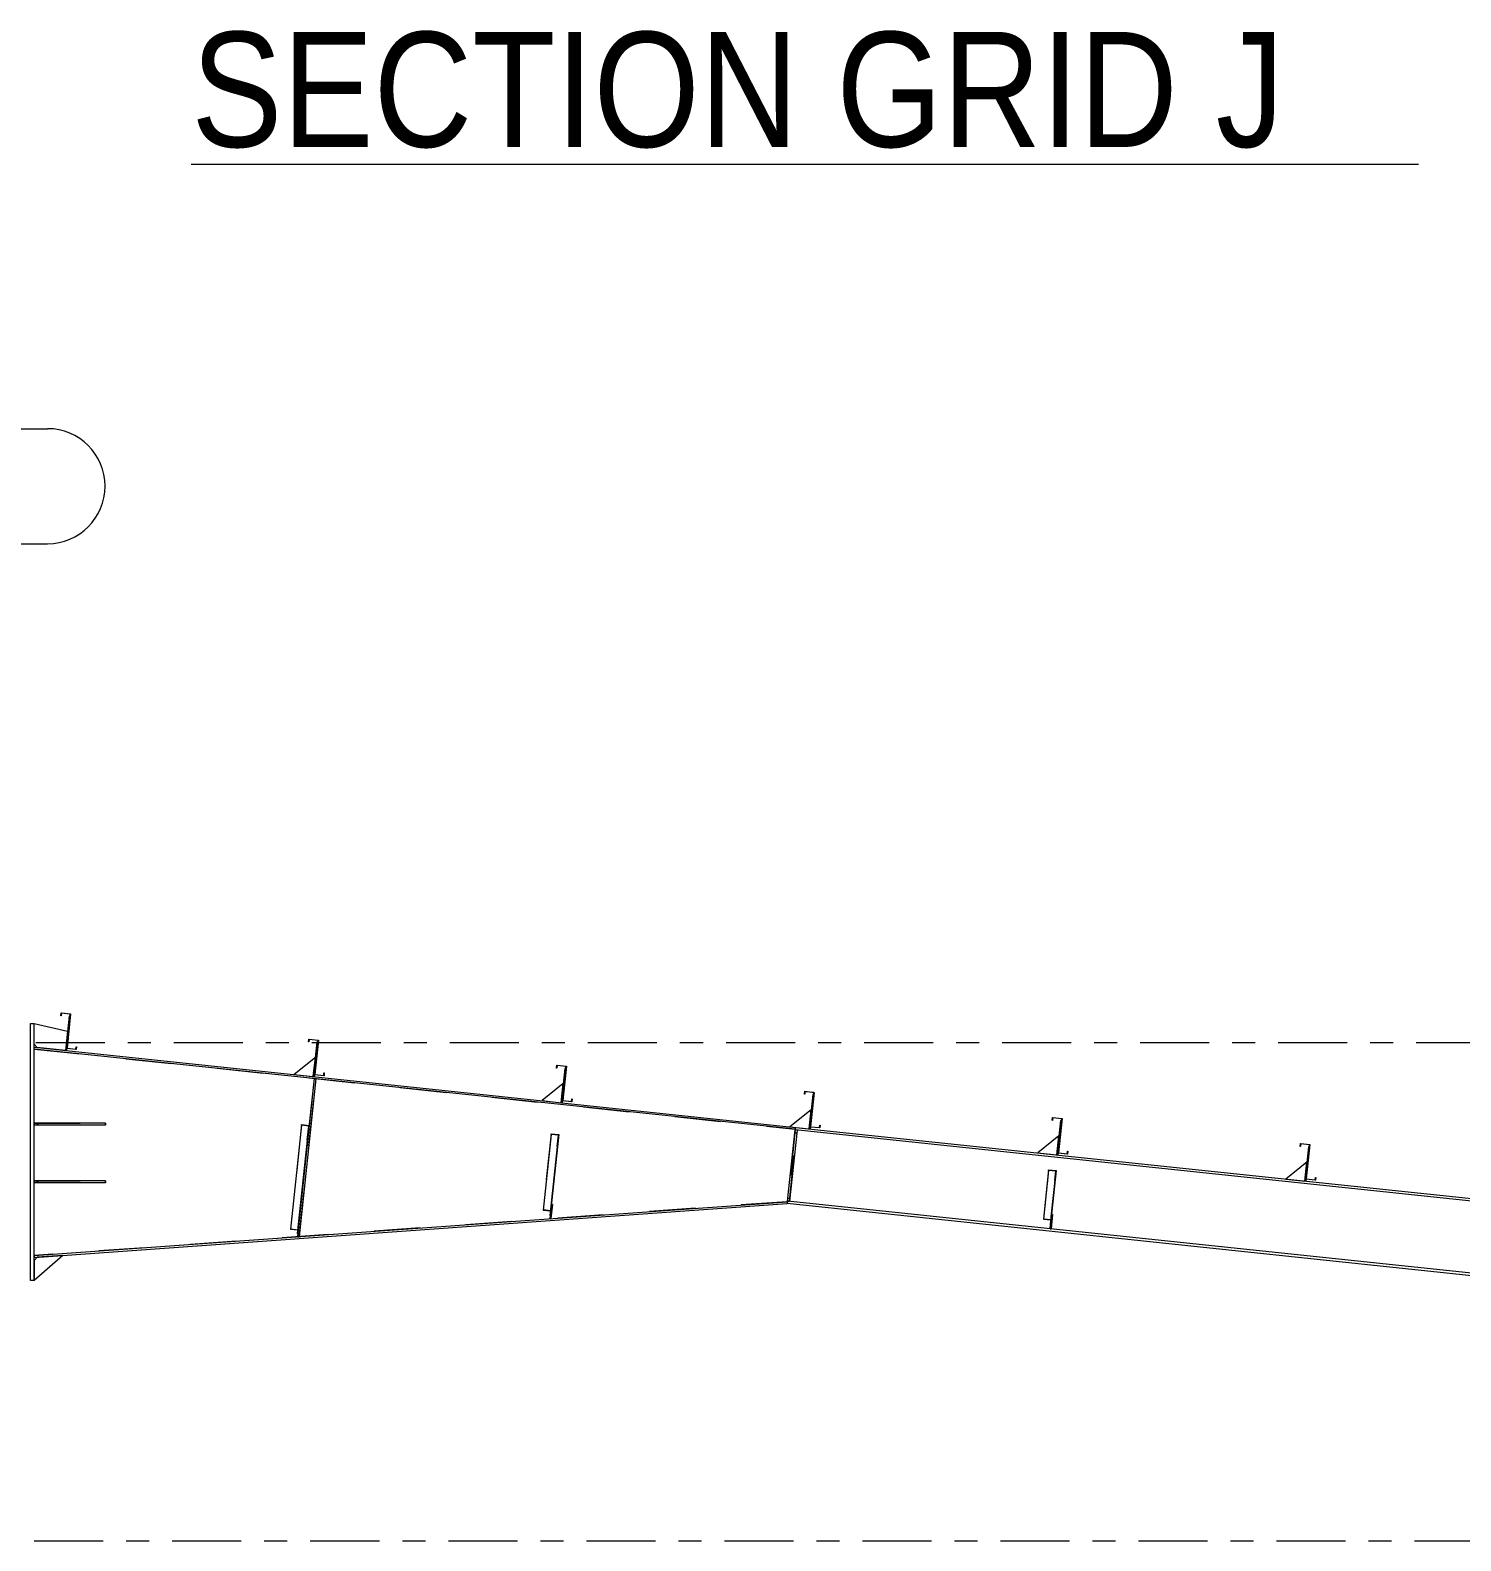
# Model space of a CAD drawing. Header units: millimetres. Extents: x -49 to 773, y -82 to 492.
# Drawn here: x 223.8 to 286, y 256.4 to 322 of the extents above; entities that cross this region are included whole.
import ezdxf

# ---------------------------------------------------------------- set-up
doc = ezdxf.new("R2010")
doc.units = ezdxf.units.MM
for name, pattern in [('XKITLINE00', [0]), ('XKITLINE02', [4, 2, -2]), ('XKITLINE03', [6, 3, -1, 1, -1])]:
    doc.linetypes.add(name, pattern=pattern)
for name, color, linetype, lineweight in [('OtherObjectType', 7, 'Continuous', 0), ('Part', 2, 'Continuous', 0), ('S-grid', 1, 'Continuous', 0)]:
    doc.layers.add(name, color=color, linetype=linetype, lineweight=lineweight)
doc.styles.add('ARIAL', font='ARIAL.TTF')

# ---------------------------------------------------------------- blocks, each defined once
blk = doc.blocks.new('*A156')
at = {"layer": 'Part'}
blk.add_hatch(color=3, dxfattribs=at).paths.add_polyline_path([(258.129, 274.316), (258.14, 274.426), (258.155, 274.424), (258.142, 274.3), (257.728, 274.343), (257.885, 275.837), (257.501, 275.877), (257.489, 275.768), (257.474, 275.77), (257.487, 275.894), (257.902, 275.85), (257.744, 274.357)], flags=17)
blk = doc.blocks.new('*A157')
at = {"layer": 'Part'}
blk.add_hatch(color=3, dxfattribs=at).paths.add_polyline_path([(258.129, 274.316), (258.14, 274.426), (258.155, 274.424), (258.142, 274.3), (257.728, 274.343), (257.885, 275.837), (257.501, 275.877), (257.489, 275.768), (257.474, 275.77), (257.487, 275.894), (257.902, 275.85), (257.744, 274.357)], flags=17)
blk = doc.blocks.new('*A167')
at = {"layer": 'Part'}
blk.add_hatch(color=3, dxfattribs=at).paths.add_polyline_path([(235.613, 274.417), (235.617, 274.45), (235.948, 274.415), (235.88, 273.77), (235.864, 273.771), (235.928, 274.384)], flags=17)
blk = doc.blocks.new('*A168')
at = {"layer": 'Part'}
blk.add_hatch(color=3, dxfattribs=at).paths.add_polyline_path([(246.465, 274.02), (246.468, 274.046), (246.799, 274.011), (246.744, 273.49), (246.728, 273.492), (246.78, 273.987)], flags=17)
blk = doc.blocks.new('*A226')
at = {"layer": 'Part'}
blk.add_hatch(color=3, dxfattribs=at).paths.add_polyline_path([(225.808, 277.725), (225.82, 277.835), (225.834, 277.833), (225.821, 277.709), (225.407, 277.753), (225.565, 279.246), (225.18, 279.287), (225.168, 279.177), (225.154, 279.179), (225.167, 279.303), (225.581, 279.259), (225.424, 277.766)], flags=17)
blk = doc.blocks.new('*A227')
at = {"layer": 'Part'}
blk.add_hatch(color=3, dxfattribs=at).paths.add_polyline_path([(225.808, 277.725), (225.82, 277.835), (225.834, 277.833), (225.821, 277.709), (225.407, 277.753), (225.565, 279.246), (225.18, 279.287), (225.168, 279.177), (225.154, 279.179), (225.167, 279.303), (225.581, 279.259), (225.424, 277.766)], flags=17)
blk = doc.blocks.new('*A228')
at = {"layer": 'Part'}
blk.add_hatch(color=3, dxfattribs=at).paths.add_polyline_path([(247.355, 275.453), (247.367, 275.562), (247.382, 275.56), (247.369, 275.436), (246.954, 275.48), (247.112, 276.973), (246.727, 277.014), (246.716, 276.904), (246.701, 276.906), (246.714, 277.03), (247.128, 276.987), (246.971, 275.493)], flags=17)
blk = doc.blocks.new('*A229')
at = {"layer": 'Part'}
blk.add_hatch(color=3, dxfattribs=at).paths.add_polyline_path([(247.355, 275.453), (247.367, 275.562), (247.382, 275.56), (247.369, 275.436), (246.954, 275.48), (247.112, 276.973), (246.727, 277.014), (246.716, 276.904), (246.701, 276.906), (246.714, 277.03), (247.128, 276.987), (246.971, 275.493)], flags=17)
blk = doc.blocks.new('*A230')
at = {"layer": 'Part'}
blk.add_hatch(color=3, dxfattribs=at).paths.add_polyline_path([(236.582, 276.589), (236.593, 276.698), (236.608, 276.697), (236.595, 276.572), (236.181, 276.616), (236.338, 278.11), (235.954, 278.15), (235.942, 278.041), (235.927, 278.042), (235.94, 278.167), (236.355, 278.123), (236.197, 276.63)], flags=17)
blk = doc.blocks.new('*A231')
at = {"layer": 'Part'}
blk.add_hatch(color=3, dxfattribs=at).paths.add_polyline_path([(236.582, 276.589), (236.593, 276.698), (236.608, 276.697), (236.595, 276.572), (236.181, 276.616), (236.338, 278.11), (235.954, 278.15), (235.942, 278.041), (235.927, 278.042), (235.94, 278.167), (236.355, 278.123), (236.197, 276.63)], flags=17)
blk = doc.blocks.new('*A246')
at = {"layer": 'Part'}
blk.add_hatch(color=3, dxfattribs=at).paths.add_polyline_path([(268.902, 273.18), (268.914, 273.289), (268.929, 273.288), (268.916, 273.163), (268.501, 273.207), (268.659, 274.701), (268.274, 274.741), (268.263, 274.632), (268.248, 274.633), (268.261, 274.758), (268.675, 274.714), (268.518, 273.22)], flags=17)
blk = doc.blocks.new('*A247')
at = {"layer": 'Part'}
blk.add_hatch(color=3, dxfattribs=at).paths.add_polyline_path([(268.087, 272.459), (268.089, 272.48), (268.421, 272.445), (268.377, 272.025), (268.36, 272.027), (268.402, 272.426)], flags=17)
blk = doc.blocks.new('*A256')
at = {"layer": 'Part'}
blk.add_hatch(color=3, dxfattribs=at).paths.add_polyline_path([(279.676, 272.044), (279.687, 272.153), (279.702, 272.151), (279.689, 272.027), (279.275, 272.071), (279.432, 273.564), (279.048, 273.605), (279.036, 273.495), (279.021, 273.497), (279.035, 273.621), (279.449, 273.577), (279.291, 272.084)], flags=17)
blk = doc.blocks.new('*A257')
at = {"layer": 'Part'}
blk.add_hatch(color=3, dxfattribs=at).paths.add_polyline_path([(279.676, 272.044), (279.687, 272.153), (279.702, 272.151), (279.689, 272.027), (279.275, 272.071), (279.432, 273.564), (279.048, 273.605), (279.036, 273.495), (279.021, 273.497), (279.035, 273.621), (279.449, 273.577), (279.291, 272.084)], flags=17)
blk = doc.blocks.new('*A260')
at = {"layer": 'Part'}
blk.add_hatch(color=3, dxfattribs=at).paths.add_polyline_path([(268.902, 273.18), (268.914, 273.289), (268.929, 273.288), (268.916, 273.163), (268.501, 273.207), (268.659, 274.701), (268.274, 274.741), (268.263, 274.632), (268.248, 274.633), (268.261, 274.758), (268.675, 274.714), (268.518, 273.22)], flags=17)
blk = doc.blocks.new('*A1010')
at = {"layer": 'S-grid', "color": 1, "linetype": 'XKITLINE03', "lineweight": 0}
blk.add_line((134.068, 278.019), (310.099, 278.019), dxfattribs=at)
blk = doc.blocks.new('*A1011')
at = {"layer": 'S-grid', "color": 1, "linetype": 'XKITLINE03', "lineweight": 0}
blk.add_line((-10, 256.353), (505.59, 256.353), dxfattribs=at)
blk = doc.blocks.new('*A1013')
at = {"layer": 'Part', "color": 2, "linetype": 'XKITLINE00', "lineweight": 0}
for p, q in [((257.474, 275.77), (257.487, 275.894)), ((257.487, 275.894), (257.902, 275.85)), ((257.501, 275.877), (257.489, 275.768)), ((257.885, 275.837), (257.501, 275.877)), ((257.902, 275.85), (257.744, 274.357)), ((257.489, 275.768), (257.474, 275.77)), ((257.728, 274.343), (257.885, 275.837)), ((258.142, 274.3), (257.728, 274.343)), ((257.744, 274.357), (258.129, 274.316)), ((258.129, 274.316), (258.14, 274.426)), ((258.14, 274.426), (258.155, 274.424)), ((258.155, 274.424), (258.142, 274.3))]:
    blk.add_line(p, q, dxfattribs=at)
blk = doc.blocks.new('*A1014')
at = {"layer": 'Part', "color": 2, "linetype": 'XKITLINE00', "lineweight": 0}
for p, q in [((257.474, 275.77), (257.487, 275.894)), ((257.487, 275.894), (257.902, 275.85)), ((257.501, 275.877), (257.489, 275.768)), ((257.885, 275.837), (257.501, 275.877)), ((257.902, 275.85), (257.744, 274.357)), ((257.489, 275.768), (257.474, 275.77)), ((257.728, 274.343), (257.885, 275.837)), ((258.142, 274.3), (257.728, 274.343)), ((257.744, 274.357), (258.129, 274.316)), ((258.129, 274.316), (258.14, 274.426)), ((258.14, 274.426), (258.155, 274.424)), ((258.155, 274.424), (258.142, 274.3))]:
    blk.add_line(p, q, dxfattribs=at)
blk = doc.blocks.new('*A1015')
at = {"layer": 'Part', "color": 2, "linetype": 'XKITLINE00', "lineweight": 0}
blk.add_line((257.765, 275.094), (256.849, 274.352), dxfattribs=at)
at = {"layer": 'Part', "color": 7, "linetype": 'XKITLINE02', "lineweight": 0}
for p, q in [((257.678, 274.265), (257.765, 275.094)), ((256.849, 274.352), (257.678, 274.265))]:
    blk.add_line(p, q, dxfattribs=at)
blk = doc.blocks.new('*A1016')
at = {"layer": 'Part', "color": 7, "linetype": 'XKITLINE02', "lineweight": 0}
for p, q in [((257.071, 274.22), (256.744, 271.121)), ((257.074, 274.245), (257.083, 274.328)), ((329.716, 266.667), (329.367, 263.352)), ((322.011, 264.128), (321.679, 264.162)), ((322.022, 264.235), (321.691, 264.27))]:
    blk.add_line(p, q, dxfattribs=at)
at = {"layer": 'Part', "color": 2, "linetype": 'XKITLINE00', "lineweight": 0}
for p, q in [((257.074, 274.245), (257.071, 274.22)), ((329.705, 266.559), (257.071, 274.22)), ((257.083, 274.328), (329.716, 266.667)), ((256.744, 271.121), (256.733, 271.013)), ((321.679, 264.162), (256.733, 271.013)), ((321.691, 264.27), (256.744, 271.121)), ((329.367, 263.352), (322.011, 264.128)), ((329.378, 263.459), (322.022, 264.235))]:
    blk.add_line(p, q, dxfattribs=at)
blk = doc.blocks.new('*A1066')
at = {"layer": 'Part', "color": 7, "linetype": 'XKITLINE02', "lineweight": 0}
for p, q in [((224, 268.753), (224, 277.733)), ((224, 277.733), (257.074, 274.245)), ((257.074, 274.245), (256.742, 271.097)), ((256.727, 271.096), (224, 268.753))]:
    blk.add_line(p, q, dxfattribs=at)
at = {"layer": 'Part', "color": 2, "linetype": 'XKITLINE00', "lineweight": 0}
blk.add_line((256.742, 271.097), (256.727, 271.096), dxfattribs=at)
blk = doc.blocks.new('*A1067')
at = {"layer": 'Part', "color": 2, "linetype": 'XKITLINE00', "lineweight": 0}
for p, q in [((224, 268.753), (256.727, 271.096)), ((224.006, 268.67), (256.733, 271.013)), ((256.727, 271.096), (256.733, 271.013)), ((224, 268.753), (224.006, 268.67))]:
    blk.add_line(p, q, dxfattribs=at)
blk = doc.blocks.new('*A1068')
at = {"layer": 'Part', "color": 2, "linetype": 'XKITLINE00', "lineweight": 0}
for p, q in [((224, 277.733), (224.009, 277.816)), ((224.009, 277.816), (257.083, 274.328)), ((257.074, 274.245), (224, 277.733)), ((257.083, 274.328), (257.074, 274.245))]:
    blk.add_line(p, q, dxfattribs=at)
blk = doc.blocks.new('*A1072')
at = {"layer": 'Part', "color": 2, "linetype": 'XKITLINE00', "lineweight": 0}
for p, q in [((223.833, 267.67), (223.833, 278.837)), ((223.833, 278.837), (224, 278.837)), ((224, 267.67), (224, 278.837)), ((224, 267.67), (223.833, 267.67))]:
    blk.add_line(p, q, dxfattribs=at)
blk = doc.blocks.new('*A1074')
at = {"layer": 'Part', "color": 2, "linetype": 'XKITLINE00', "lineweight": 0}
for p, q in [((225.247, 268.758), (224, 267.67)), ((224.125, 268.678), (224, 268.544))]:
    blk.add_line(p, q, dxfattribs=at)
at = {"layer": 'Part', "color": 7, "linetype": 'XKITLINE02', "lineweight": 0}
for p, q in [((225.247, 268.758), (224.125, 268.678)), ((224, 268.544), (224, 267.67))]:
    blk.add_line(p, q, dxfattribs=at)
blk = doc.blocks.new('*A1083')
at = {"layer": 'Part', "color": 2, "linetype": 'XKITLINE00', "lineweight": 0}
for p, q in [((227.1, 272.003), (224, 272.003)), ((227.1, 271.92), (224, 271.92)), ((224.167, 271.92), (224.167, 272.003)), ((227.1, 272.003), (227.1, 271.92))]:
    blk.add_line(p, q, dxfattribs=at)
at = {"layer": 'Part', "color": 7, "linetype": 'XKITLINE02', "lineweight": 0}
for p, q in [((224, 272.003), (224, 271.92)), ((224.125, 271.92), (224.125, 272.003))]:
    blk.add_line(p, q, dxfattribs=at)
blk = doc.blocks.new('*A1084')
at = {"layer": 'Part', "color": 2, "linetype": 'XKITLINE00', "lineweight": 0}
for p, q in [((227.1, 274.503), (224, 274.503)), ((227.1, 274.42), (224, 274.42)), ((224.167, 274.42), (224.167, 274.503)), ((227.1, 274.503), (227.1, 274.42))]:
    blk.add_line(p, q, dxfattribs=at)
at = {"layer": 'Part', "color": 7, "linetype": 'XKITLINE02', "lineweight": 0}
for p, q in [((224, 274.503), (224, 274.42)), ((224.125, 274.42), (224.125, 274.503))]:
    blk.add_line(p, q, dxfattribs=at)
blk = doc.blocks.new('*A1085')
at = {"layer": 'Part', "color": 7, "linetype": 'XKITLINE02', "lineweight": 0}
for p, q in [((224, 271.92), (224, 272.003)), ((224, 272.003), (227.1, 272.003)), ((227.1, 271.92), (224, 271.92)), ((224.125, 271.92), (224.125, 272.003)), ((224.167, 271.92), (224.167, 272.003)), ((227.1, 271.92), (227.1, 272.003))]:
    blk.add_line(p, q, dxfattribs=at)
blk = doc.blocks.new('*A1086')
at = {"layer": 'Part', "color": 7, "linetype": 'XKITLINE02', "lineweight": 0}
for p, q in [((224, 274.42), (224, 274.503)), ((224, 274.503), (227.1, 274.503)), ((227.1, 274.42), (224, 274.42)), ((224.125, 274.42), (224.125, 274.503)), ((224.167, 274.42), (224.167, 274.503)), ((227.1, 274.42), (227.1, 274.503))]:
    blk.add_line(p, q, dxfattribs=at)
blk = doc.blocks.new('*A1091')
at = {"layer": 'Part', "color": 2, "linetype": 'XKITLINE00', "lineweight": 0}
for p, q in [((224, 278.837), (225.444, 278.503)), ((225.444, 278.503), (225.357, 277.674)), ((224.124, 277.804), (224, 277.942))]:
    blk.add_line(p, q, dxfattribs=at)
at = {"layer": 'Part', "color": 7, "linetype": 'XKITLINE02', "lineweight": 0}
for p, q in [((224, 277.942), (224, 278.837)), ((225.357, 277.674), (224.124, 277.804))]:
    blk.add_line(p, q, dxfattribs=at)
blk = doc.blocks.new('*A1092')
at = {"layer": 'Part', "color": 2, "linetype": 'XKITLINE00', "lineweight": 0}
for p, q in [((225.514, 279.166), (225.357, 277.674)), ((225.556, 279.161), (225.514, 279.166)), ((225.407, 277.753), (225.398, 277.67))]:
    blk.add_line(p, q, dxfattribs=at)
at = {"layer": 'Part', "color": 7, "linetype": 'XKITLINE02', "lineweight": 0}
for p, q in [((225.407, 277.753), (225.556, 279.161)), ((225.398, 277.67), (225.357, 277.674))]:
    blk.add_line(p, q, dxfattribs=at)
blk = doc.blocks.new('*A1095')
at = {"layer": 'Part', "color": 2, "linetype": 'XKITLINE00', "lineweight": 0}
for p, q in [((235.613, 274.417), (235.137, 269.903)), ((235.948, 274.415), (235.485, 270.02)), ((235.613, 274.417), (235.617, 274.45)), ((235.928, 274.384), (235.613, 274.417)), ((235.617, 274.45), (235.948, 274.415)), ((235.864, 273.771), (235.928, 274.384)), ((235.864, 273.771), (235.435, 269.708)), ((235.864, 273.771), (235.88, 273.77)), ((235.137, 269.903), (235.452, 269.87)), ((235.435, 269.708), (235.452, 269.706))]:
    blk.add_line(p, q, dxfattribs=at)
at = {"layer": 'Part', "color": 7, "linetype": 'XKITLINE02', "lineweight": 0}
for p, q in [((235.452, 269.706), (235.485, 270.02)), ((235.138, 269.912), (235.47, 269.877))]:
    blk.add_line(p, q, dxfattribs=at)
blk = doc.blocks.new('*A1096')
at = {"layer": 'Part', "color": 7, "linetype": 'XKITLINE02', "lineweight": 0}
for p, q in [((235.617, 274.45), (235.137, 269.903)), ((235.928, 274.384), (235.435, 269.708)), ((235.452, 269.706), (235.948, 274.415)), ((235.137, 269.903), (235.452, 269.87)), ((235.138, 269.912), (235.47, 269.877)), ((235.435, 269.708), (235.452, 269.706))]:
    blk.add_line(p, q, dxfattribs=at)
blk = doc.blocks.new('*A1097')
at = {"layer": 'Part', "color": 7, "linetype": 'XKITLINE02', "lineweight": 0}
for p, q in [((236.163, 276.45), (235.438, 269.572)), ((235.52, 269.563), (236.246, 276.442)), ((236.246, 276.442), (236.163, 276.45)), ((235.438, 269.572), (235.52, 269.563)), ((235.451, 269.696), (235.534, 269.687))]:
    blk.add_line(p, q, dxfattribs=at)
blk = doc.blocks.new('*A1098')
at = {"layer": 'Part', "color": 2, "linetype": 'XKITLINE00', "lineweight": 0}
for p, q in [((236.288, 278.029), (236.13, 276.538)), ((236.329, 278.025), (236.288, 278.029)), ((236.181, 276.616), (236.172, 276.533))]:
    blk.add_line(p, q, dxfattribs=at)
at = {"layer": 'Part', "color": 7, "linetype": 'XKITLINE02', "lineweight": 0}
for p, q in [((236.181, 276.616), (236.329, 278.025)), ((236.172, 276.533), (236.13, 276.538))]:
    blk.add_line(p, q, dxfattribs=at)
blk = doc.blocks.new('*A1099')
at = {"layer": 'Part', "color": 2, "linetype": 'XKITLINE00', "lineweight": 0}
for p, q in [((236.246, 276.442), (235.522, 269.578)), ((236.163, 276.45), (235.948, 274.415)), ((235.485, 270.02), (235.438, 269.572))]:
    blk.add_line(p, q, dxfattribs=at)
at = {"layer": 'Part', "color": 7, "linetype": 'XKITLINE02', "lineweight": 0}
for p, q in [((236.246, 276.442), (236.163, 276.45)), ((235.948, 274.415), (235.485, 270.02)), ((235.52, 269.563), (235.438, 269.572)), ((235.451, 269.696), (235.534, 269.687)), ((235.522, 269.578), (235.52, 269.563))]:
    blk.add_line(p, q, dxfattribs=at)
blk = doc.blocks.new('*A1100')
at = {"layer": 'Part', "color": 2, "linetype": 'XKITLINE00', "lineweight": 0}
blk.add_line((236.218, 277.366), (235.302, 276.625), dxfattribs=at)
at = {"layer": 'Part', "color": 7, "linetype": 'XKITLINE02', "lineweight": 0}
for p, q in [((236.13, 276.538), (236.218, 277.366)), ((235.302, 276.625), (236.13, 276.538))]:
    blk.add_line(p, q, dxfattribs=at)
blk = doc.blocks.new('*A1101')
at = {"layer": 'Part', "color": 2, "linetype": 'XKITLINE00', "lineweight": 0}
for p, q in [((247.061, 276.893), (246.904, 275.401)), ((247.103, 276.889), (247.061, 276.893)), ((246.954, 275.48), (246.945, 275.397))]:
    blk.add_line(p, q, dxfattribs=at)
at = {"layer": 'Part', "color": 7, "linetype": 'XKITLINE02', "lineweight": 0}
for p, q in [((246.954, 275.48), (247.103, 276.889)), ((246.945, 275.397), (246.904, 275.401))]:
    blk.add_line(p, q, dxfattribs=at)
blk = doc.blocks.new('*A1102')
at = {"layer": 'Part', "color": 2, "linetype": 'XKITLINE00', "lineweight": 0}
for p, q in [((246.457, 270.766), (246.414, 270.358)), ((246.521, 270.975), (246.456, 270.361)), ((246.479, 270.979), (246.521, 270.975))]:
    blk.add_line(p, q, dxfattribs=at)
at = {"layer": 'Part', "color": 7, "linetype": 'XKITLINE02', "lineweight": 0}
for p, q in [((246.457, 270.766), (246.479, 270.979)), ((246.455, 270.353), (246.414, 270.358)), ((246.427, 270.482), (246.468, 270.477)), ((246.456, 270.361), (246.455, 270.353))]:
    blk.add_line(p, q, dxfattribs=at)
blk = doc.blocks.new('*A1103')
at = {"layer": 'Part', "color": 2, "linetype": 'XKITLINE00', "lineweight": 0}
blk.add_line((246.991, 276.23), (246.075, 275.489), dxfattribs=at)
at = {"layer": 'Part', "color": 7, "linetype": 'XKITLINE02', "lineweight": 0}
for p, q in [((246.904, 275.401), (246.991, 276.23)), ((246.075, 275.489), (246.904, 275.401))]:
    blk.add_line(p, q, dxfattribs=at)
blk = doc.blocks.new('*A1104')
at = {"layer": 'Part', "color": 7, "linetype": 'XKITLINE02', "lineweight": 0}
for p, q in [((246.479, 270.979), (246.414, 270.358)), ((246.455, 270.353), (246.521, 270.975)), ((246.521, 270.975), (246.479, 270.979)), ((246.414, 270.358), (246.455, 270.353)), ((246.427, 270.482), (246.468, 270.477))]:
    blk.add_line(p, q, dxfattribs=at)
blk = doc.blocks.new('*A1105')
at = {"layer": 'Part', "color": 7, "linetype": 'XKITLINE02', "lineweight": 0}
for p, q in [((246.468, 274.046), (246.117, 270.725)), ((246.78, 273.987), (246.411, 270.492)), ((246.428, 270.49), (246.799, 274.011)), ((246.117, 270.725), (246.432, 270.692)), ((246.119, 270.736), (246.45, 270.701)), ((246.411, 270.492), (246.428, 270.49))]:
    blk.add_line(p, q, dxfattribs=at)
blk = doc.blocks.new('*A1106')
at = {"layer": 'Part', "color": 2, "linetype": 'XKITLINE00', "lineweight": 0}
for p, q in [((246.465, 274.02), (246.117, 270.725)), ((246.799, 274.011), (246.457, 270.766)), ((246.465, 274.02), (246.468, 274.046)), ((246.78, 273.987), (246.465, 274.02)), ((246.468, 274.046), (246.799, 274.011)), ((246.728, 273.492), (246.78, 273.987)), ((246.728, 273.492), (246.411, 270.492)), ((246.728, 273.492), (246.744, 273.49)), ((246.117, 270.725), (246.432, 270.692)), ((246.411, 270.492), (246.428, 270.49))]:
    blk.add_line(p, q, dxfattribs=at)
at = {"layer": 'Part', "color": 7, "linetype": 'XKITLINE02', "lineweight": 0}
for p, q in [((246.45, 270.701), (246.119, 270.736)), ((246.457, 270.766), (246.428, 270.49))]:
    blk.add_line(p, q, dxfattribs=at)
blk = doc.blocks.new('*A1107')
at = {"layer": 'Part', "color": 7, "linetype": 'XKITLINE02', "lineweight": 0}
for p, q in [((257.071, 274.22), (256.744, 271.121)), ((256.827, 271.112), (257.154, 274.211)), ((257.058, 274.096), (257.141, 274.087)), ((257.154, 274.211), (257.071, 274.22)), ((256.758, 271.245), (256.84, 271.236)), ((256.744, 271.121), (256.827, 271.112))]:
    blk.add_line(p, q, dxfattribs=at)
blk = doc.blocks.new('*A1108')
at = {"layer": 'Part', "color": 2, "linetype": 'XKITLINE00', "lineweight": 0}
for p, q in [((256.744, 271.121), (257.071, 274.22)), ((257.154, 274.211), (256.827, 271.112))]:
    blk.add_line(p, q, dxfattribs=at)
at = {"layer": 'Part', "color": 7, "linetype": 'XKITLINE02', "lineweight": 0}
for p, q in [((257.058, 274.096), (257.141, 274.087)), ((257.154, 274.211), (257.071, 274.22)), ((256.84, 271.236), (256.758, 271.245)), ((256.827, 271.112), (256.744, 271.121))]:
    blk.add_line(p, q, dxfattribs=at)
blk = doc.blocks.new('*A1294')
at = {"layer": 'Part', "color": 2, "linetype": 'XKITLINE00', "lineweight": 0}
for p, q in [((225.154, 279.179), (225.167, 279.303)), ((225.168, 279.177), (225.154, 279.179)), ((225.167, 279.303), (225.581, 279.259)), ((225.18, 279.287), (225.168, 279.177)), ((225.565, 279.246), (225.18, 279.287)), ((225.407, 277.753), (225.565, 279.246)), ((225.581, 279.259), (225.424, 277.766)), ((225.808, 277.725), (225.82, 277.835)), ((225.82, 277.835), (225.834, 277.833)), ((225.834, 277.833), (225.821, 277.709)), ((225.821, 277.709), (225.407, 277.753)), ((225.424, 277.766), (225.808, 277.725))]:
    blk.add_line(p, q, dxfattribs=at)
blk = doc.blocks.new('*A1295')
at = {"layer": 'Part', "color": 2, "linetype": 'XKITLINE00', "lineweight": 0}
for p, q in [((225.154, 279.179), (225.167, 279.303)), ((225.168, 279.177), (225.154, 279.179)), ((225.167, 279.303), (225.581, 279.259)), ((225.18, 279.287), (225.168, 279.177)), ((225.565, 279.246), (225.18, 279.287)), ((225.407, 277.753), (225.565, 279.246)), ((225.581, 279.259), (225.424, 277.766)), ((225.808, 277.725), (225.82, 277.835)), ((225.82, 277.835), (225.834, 277.833)), ((225.834, 277.833), (225.821, 277.709)), ((225.821, 277.709), (225.407, 277.753)), ((225.424, 277.766), (225.808, 277.725))]:
    blk.add_line(p, q, dxfattribs=at)
blk = doc.blocks.new('*A1296')
at = {"layer": 'Part', "color": 2, "linetype": 'XKITLINE00', "lineweight": 0}
for p, q in [((246.701, 276.906), (246.714, 277.03)), ((246.716, 276.904), (246.701, 276.906)), ((246.714, 277.03), (247.128, 276.987)), ((246.727, 277.014), (246.716, 276.904)), ((247.112, 276.973), (246.727, 277.014)), ((246.954, 275.48), (247.112, 276.973)), ((247.128, 276.987), (246.971, 275.493)), ((247.369, 275.436), (246.954, 275.48)), ((246.971, 275.493), (247.355, 275.453)), ((247.355, 275.453), (247.367, 275.562)), ((247.367, 275.562), (247.382, 275.56)), ((247.382, 275.56), (247.369, 275.436))]:
    blk.add_line(p, q, dxfattribs=at)
blk = doc.blocks.new('*A1297')
at = {"layer": 'Part', "color": 2, "linetype": 'XKITLINE00', "lineweight": 0}
for p, q in [((246.701, 276.906), (246.714, 277.03)), ((246.716, 276.904), (246.701, 276.906)), ((246.714, 277.03), (247.128, 276.987)), ((246.727, 277.014), (246.716, 276.904)), ((247.112, 276.973), (246.727, 277.014)), ((246.954, 275.48), (247.112, 276.973)), ((247.128, 276.987), (246.971, 275.493)), ((247.369, 275.436), (246.954, 275.48)), ((246.971, 275.493), (247.355, 275.453)), ((247.355, 275.453), (247.367, 275.562)), ((247.367, 275.562), (247.382, 275.56)), ((247.382, 275.56), (247.369, 275.436))]:
    blk.add_line(p, q, dxfattribs=at)
blk = doc.blocks.new('*A1298')
at = {"layer": 'Part', "color": 2, "linetype": 'XKITLINE00', "lineweight": 0}
for p, q in [((235.927, 278.042), (235.94, 278.167)), ((235.942, 278.041), (235.927, 278.042)), ((235.94, 278.167), (236.355, 278.123)), ((235.954, 278.15), (235.942, 278.041)), ((236.338, 278.11), (235.954, 278.15)), ((236.181, 276.616), (236.338, 278.11)), ((236.355, 278.123), (236.197, 276.63)), ((236.595, 276.572), (236.181, 276.616)), ((236.197, 276.63), (236.582, 276.589)), ((236.582, 276.589), (236.593, 276.698)), ((236.593, 276.698), (236.608, 276.697)), ((236.608, 276.697), (236.595, 276.572))]:
    blk.add_line(p, q, dxfattribs=at)
blk = doc.blocks.new('*A1299')
at = {"layer": 'Part', "color": 2, "linetype": 'XKITLINE00', "lineweight": 0}
for p, q in [((235.927, 278.042), (235.94, 278.167)), ((235.942, 278.041), (235.927, 278.042)), ((235.94, 278.167), (236.355, 278.123)), ((235.954, 278.15), (235.942, 278.041)), ((236.338, 278.11), (235.954, 278.15)), ((236.181, 276.616), (236.338, 278.11)), ((236.355, 278.123), (236.197, 276.63)), ((236.595, 276.572), (236.181, 276.616)), ((236.197, 276.63), (236.582, 276.589)), ((236.582, 276.589), (236.593, 276.698)), ((236.593, 276.698), (236.608, 276.697)), ((236.608, 276.697), (236.595, 276.572))]:
    blk.add_line(p, q, dxfattribs=at)
blk = doc.blocks.new('*A1305')
at = {"layer": 'S-grid', "color": 1, "linetype": 'XKITLINE00', "lineweight": 0}
for p, q in [((219.589, 304.704), (224.577, 304.704)), ((219.589, 299.704), (224.577, 299.704))]:
    blk.add_line(p, q, dxfattribs=at)
for centre, start, end in [((219.589, 302.204), 90, 270), ((224.577, 302.204), 270, 90)]:
    blk.add_arc(centre, 2.5, start, end, dxfattribs=at)
blk = doc.blocks.new('*A1400')
at = {"layer": 'Part', "color": 2, "linetype": 'XKITLINE00', "lineweight": 0}
for p, q in [((268.248, 274.633), (268.261, 274.758)), ((268.263, 274.632), (268.248, 274.633)), ((268.261, 274.758), (268.675, 274.714)), ((268.274, 274.741), (268.263, 274.632)), ((268.659, 274.701), (268.274, 274.741)), ((268.501, 273.207), (268.659, 274.701)), ((268.675, 274.714), (268.518, 273.22)), ((268.518, 273.22), (268.902, 273.18)), ((268.902, 273.18), (268.914, 273.289)), ((268.914, 273.289), (268.929, 273.288)), ((268.929, 273.288), (268.916, 273.163)), ((268.916, 273.163), (268.501, 273.207))]:
    blk.add_line(p, q, dxfattribs=at)
blk = doc.blocks.new('*A1401')
at = {"layer": 'Part', "color": 2, "linetype": 'XKITLINE00', "lineweight": 0}
for p, q in [((257.835, 275.757), (257.678, 274.265)), ((257.876, 275.752), (257.835, 275.757)), ((257.728, 274.343), (257.719, 274.261))]:
    blk.add_line(p, q, dxfattribs=at)
at = {"layer": 'Part', "color": 7, "linetype": 'XKITLINE02', "lineweight": 0}
for p, q in [((257.728, 274.343), (257.876, 275.752)), ((257.719, 274.261), (257.678, 274.265))]:
    blk.add_line(p, q, dxfattribs=at)
blk = doc.blocks.new('*A1402')
at = {"layer": 'Part', "color": 7, "linetype": 'XKITLINE02', "lineweight": 0}
for p, q in [((268.089, 272.48), (267.864, 270.34)), ((268.402, 272.426), (268.152, 270.059)), ((268.169, 270.057), (268.421, 272.445)), ((267.864, 270.34), (268.179, 270.307)), ((267.865, 270.353), (268.197, 270.319)), ((268.152, 270.059), (268.169, 270.057))]:
    blk.add_line(p, q, dxfattribs=at)
blk = doc.blocks.new('*A1403')
at = {"layer": 'Part', "color": 7, "linetype": 'XKITLINE02', "lineweight": 0}
for p, q in [((268.22, 270.539), (268.154, 269.917)), ((268.167, 270.041), (268.209, 270.037)), ((268.196, 269.913), (268.261, 270.534)), ((268.261, 270.534), (268.22, 270.539)), ((268.154, 269.917), (268.196, 269.913))]:
    blk.add_line(p, q, dxfattribs=at)
blk = doc.blocks.new('*A1404')
at = {"layer": 'Part', "color": 2, "linetype": 'XKITLINE00', "lineweight": 0}
for p, q in [((268.608, 274.62), (268.451, 273.129)), ((268.65, 274.616), (268.608, 274.62)), ((268.501, 273.207), (268.493, 273.124))]:
    blk.add_line(p, q, dxfattribs=at)
at = {"layer": 'Part', "color": 7, "linetype": 'XKITLINE02', "lineweight": 0}
for p, q in [((268.501, 273.207), (268.65, 274.616)), ((268.493, 273.124), (268.451, 273.129))]:
    blk.add_line(p, q, dxfattribs=at)
blk = doc.blocks.new('*A1405')
at = {"layer": 'Part', "color": 2, "linetype": 'XKITLINE00', "lineweight": 0}
for p, q in [((268.154, 269.917), (268.192, 270.279)), ((268.261, 270.534), (268.196, 269.913)), ((268.22, 270.539), (268.261, 270.534))]:
    blk.add_line(p, q, dxfattribs=at)
at = {"layer": 'Part', "color": 7, "linetype": 'XKITLINE02', "lineweight": 0}
for p, q in [((268.167, 270.041), (268.209, 270.037)), ((268.192, 270.279), (268.22, 270.539)), ((268.196, 269.913), (268.154, 269.917))]:
    blk.add_line(p, q, dxfattribs=at)
blk = doc.blocks.new('*A1406')
at = {"layer": 'Part', "color": 2, "linetype": 'XKITLINE00', "lineweight": 0}
blk.add_line((268.539, 273.957), (267.622, 273.216), dxfattribs=at)
at = {"layer": 'Part', "color": 7, "linetype": 'XKITLINE02', "lineweight": 0}
for p, q in [((268.451, 273.129), (268.539, 273.957)), ((267.622, 273.216), (268.451, 273.129))]:
    blk.add_line(p, q, dxfattribs=at)
blk = doc.blocks.new('*A1407')
at = {"layer": 'Part', "color": 2, "linetype": 'XKITLINE00', "lineweight": 0}
for p, q in [((268.087, 272.459), (267.864, 270.34)), ((268.087, 272.459), (268.089, 272.48)), ((268.402, 272.426), (268.087, 272.459)), ((268.089, 272.48), (268.421, 272.445)), ((268.36, 272.027), (268.152, 270.059)), ((268.421, 272.445), (268.192, 270.279)), ((268.36, 272.027), (268.402, 272.426)), ((268.377, 272.025), (268.36, 272.027)), ((267.864, 270.34), (268.179, 270.307)), ((268.152, 270.059), (268.169, 270.057))]:
    blk.add_line(p, q, dxfattribs=at)
at = {"layer": 'Part', "color": 7, "linetype": 'XKITLINE02', "lineweight": 0}
for p, q in [((267.865, 270.353), (268.197, 270.319)), ((268.192, 270.279), (268.169, 270.057))]:
    blk.add_line(p, q, dxfattribs=at)
blk = doc.blocks.new('*A1416')
at = {"layer": 'Part', "color": 2, "linetype": 'XKITLINE00', "lineweight": 0}
for p, q in [((279.021, 273.497), (279.035, 273.621)), ((279.036, 273.495), (279.021, 273.497)), ((279.035, 273.621), (279.449, 273.577)), ((279.048, 273.605), (279.036, 273.495)), ((279.432, 273.564), (279.048, 273.605)), ((279.275, 272.071), (279.432, 273.564)), ((279.449, 273.577), (279.291, 272.084)), ((279.689, 272.027), (279.275, 272.071)), ((279.291, 272.084), (279.676, 272.044)), ((279.676, 272.044), (279.687, 272.153)), ((279.687, 272.153), (279.702, 272.151)), ((279.702, 272.151), (279.689, 272.027))]:
    blk.add_line(p, q, dxfattribs=at)
blk = doc.blocks.new('*A1417')
at = {"layer": 'Part', "color": 2, "linetype": 'XKITLINE00', "lineweight": 0}
for p, q in [((279.021, 273.497), (279.035, 273.621)), ((279.036, 273.495), (279.021, 273.497)), ((279.035, 273.621), (279.449, 273.577)), ((279.048, 273.605), (279.036, 273.495)), ((279.432, 273.564), (279.048, 273.605)), ((279.275, 272.071), (279.432, 273.564)), ((279.449, 273.577), (279.291, 272.084)), ((279.689, 272.027), (279.275, 272.071)), ((279.291, 272.084), (279.676, 272.044)), ((279.676, 272.044), (279.687, 272.153)), ((279.687, 272.153), (279.702, 272.151)), ((279.702, 272.151), (279.689, 272.027))]:
    blk.add_line(p, q, dxfattribs=at)
blk = doc.blocks.new('*A1426')
at = {"layer": 'Part', "color": 2, "linetype": 'XKITLINE00', "lineweight": 0}
blk.add_line((279.312, 272.821), (278.396, 272.08), dxfattribs=at)
at = {"layer": 'Part', "color": 7, "linetype": 'XKITLINE02', "lineweight": 0}
for p, q in [((279.225, 271.992), (279.312, 272.821)), ((278.396, 272.08), (279.225, 271.992))]:
    blk.add_line(p, q, dxfattribs=at)
blk = doc.blocks.new('*A1427')
at = {"layer": 'Part', "color": 2, "linetype": 'XKITLINE00', "lineweight": 0}
for p, q in [((279.382, 273.484), (279.225, 271.992)), ((279.423, 273.48), (279.382, 273.484)), ((279.275, 272.071), (279.266, 271.988))]:
    blk.add_line(p, q, dxfattribs=at)
at = {"layer": 'Part', "color": 7, "linetype": 'XKITLINE02', "lineweight": 0}
for p, q in [((279.275, 272.071), (279.423, 273.48)), ((279.266, 271.988), (279.225, 271.992))]:
    blk.add_line(p, q, dxfattribs=at)
blk = doc.blocks.new('*A1436')
at = {"layer": 'Part', "color": 2, "linetype": 'XKITLINE00', "lineweight": 0}
for p, q in [((268.248, 274.633), (268.261, 274.758)), ((268.263, 274.632), (268.248, 274.633)), ((268.261, 274.758), (268.675, 274.714)), ((268.274, 274.741), (268.263, 274.632)), ((268.659, 274.701), (268.274, 274.741)), ((268.501, 273.207), (268.659, 274.701)), ((268.675, 274.714), (268.518, 273.22)), ((268.518, 273.22), (268.902, 273.18)), ((268.902, 273.18), (268.914, 273.289)), ((268.914, 273.289), (268.929, 273.288)), ((268.929, 273.288), (268.916, 273.163)), ((268.916, 273.163), (268.501, 273.207))]:
    blk.add_line(p, q, dxfattribs=at)
blk = doc.blocks.new('*A1559')
at = {"layer": 'OtherObjectType', "color": 5, "linetype": 'XKITLINE00', "lineweight": 0}
blk.add_line((230.827, 316.204), (284.172, 316.204), dxfattribs=at)
at = {"layer": 'OtherObjectType', "color": 7, "style": 'ARIAL', "width": 0.85}
blk.add_text('SECTION GRID J', height=5, dxfattribs=at).set_placement((230.827, 316.954))

msp = doc.modelspace()

# ---------------------------------------------------------------- block references
at = {"lineweight": 0}
for name in ['*A1559', '*A1305', '*A1010', '*A226', '*A227', '*A1294', '*A1295', '*A1092', '*A1072', '*A1091', '*A1068', '*A230', '*A231', '*A1298', '*A1299', '*A1098', '*A1066', '*A1100', '*A228', '*A229', '*A1296', '*A1297', '*A1101', '*A1097', '*A1099', '*A1103', '*A156', '*A157', '*A1013', '*A1014', '*A1401', '*A1015', '*A246', '*A260', '*A1400', '*A1436', '*A1404', '*A1084', '*A1086', '*A1095', '*A1096', '*A167', '*A1105', '*A1106', '*A168', '*A1016', '*A1107', '*A1108', '*A1406', '*A256', '*A257', '*A1416', '*A1417', '*A1427', '*A1426', '*A1083', '*A1085', '*A1402', '*A1407', '*A247', '*A1067', '*A1102', '*A1104', '*A1403', '*A1405', '*A1074', '*A1011']:
    msp.add_blockref(name, (0, 0), dxfattribs=at)

doc.saveas('drawing.dxf')
